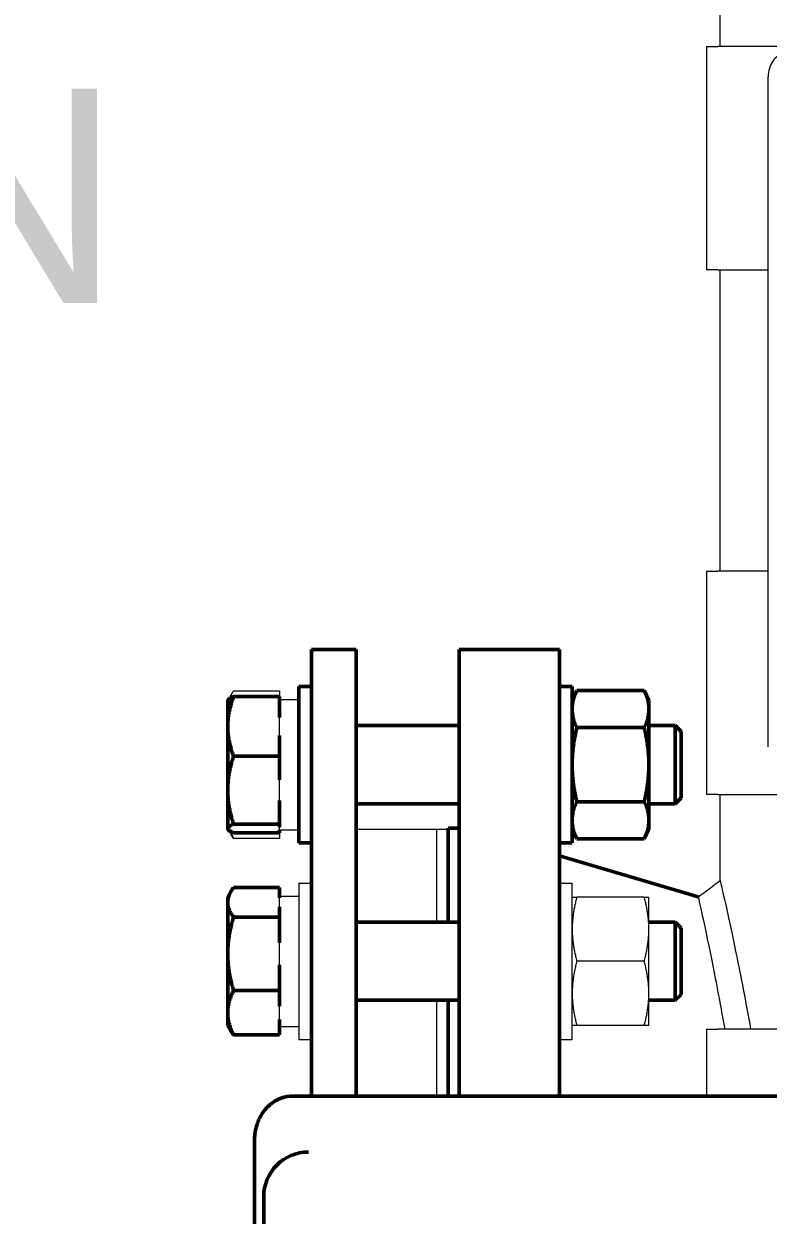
# Model space of a CAD drawing. Header units: inches. Extents: x 20 to 536, y 8 to 344.
# Drawn here: x 381.12 to 389.46, y 102.58 to 115.91 of the extents above; entities that cross this region are included whole.
import ezdxf

# ---------------------------------------------------------------- set-up
doc = ezdxf.new("R2010")
doc.units = ezdxf.units.IN
doc.header["$LTSCALE"] = 16
doc.header["$MEASUREMENT"] = 0
for name, color, linetype, lineweight in [('Dimension (ANSI)', 7, 'Continuous', 25), ('Symbol (ANSI)', 7, 'Continuous', 25), ('Visible (ANSI)', 7, 'Continuous', 50)]:
    doc.layers.add(name, color=color, linetype=linetype, lineweight=lineweight)
doc.styles.add('Standard D-E', font='arial.ttf')
doc.dimstyles.new('in [mm] D-E NeptuneBenson', dxfattribs={"dimscale": 16, "dimtxt": 0.15, "dimasz": 0.098425, "dimexe": 0.125, "dimexo": 0.063, "dimgap": 0.031496, "dimtad": 0, "dimtih": 1, "dimtoh": 1, "dimdec": 4, "dimrnd": 1e-08, "dimzin": 3, "dimdsep": 46, "dimlunit": 5, "dimtxsty": 'Standard D-E', "dimcen": 0.09, "dimdle": 0.393701, "dimclrd": 256, "dimclre": 256, "dimclrt": 256, "dimadec": 1, "dimazin": 1, "dimtfac": 1, "dimtofl": 0, "dimtmove": 0, "dimatfit": 3, "dimfxl": 1, "dimfrac": 1, "dimtolj": 1, "dimtzin": 4, "dimlwd": -1, "dimlwe": -1, "dimarcsym": 0})

# ---------------------------------------------------------------- blocks, each defined once
blk = doc.blocks.new('*D25')
at = {"layer": 'Defpoints', "color": 0, "transparency": 16777216}
for p in [(347.361, 145.551), (416.3, 145.551), (391.098, 47.22)]:
    blk.add_point(p, dxfattribs=at)
at = {"layer": 'Dimension (ANSI)', "transparency": 16777216}
for p, q in [((415.292, 145.551), (345.361, 145.551)), ((347.361, 143.977), (347.361, 111.268)), ((347.361, 48.795), (347.361, 93.901)), ((390.09, 47.22), (345.361, 47.22))]:
    blk.add_line(p, q, dxfattribs=at)
for points in [[(347.098, 143.977), (347.623, 143.977), (347.361, 145.551)], [(347.098, 48.795), (347.623, 48.795), (347.361, 47.22)]]:
    blk.add_solid(points, dxfattribs=at)
at = {"layer": 'Dimension (ANSI)', "transparency": 16777216, "char_height": 2.4, "attachment_point": 5, "style": 'Standard D-E'}
for s, insert in [('\\A1; \\fArial|b0|i0;98{\\H1x;\\S5#16;} in', (347.361, 105.539)), ('\\A1;[2491.0 mm]{\\P\\fArial|b0|i0;SHIPPING HEIGHT\\P\\fArial|b0|i0;REF.}', (347.361, 96.855))]:
    blk.add_mtext(s, dxfattribs=dict(at, insert=insert))

msp = doc.modelspace()

# ---------------------------------------------------------------- linework, layer by layer
at = {"layer": 'Visible (ANSI)', "linetype": 'Continuous', "lineweight": 18}
for p, q in [((388.92314, 115.65734), (388.92314, 127.65994)), ((388.76881, 115.65734), (388.89695, 115.65734)), ((388.76881, 115.65734), (388.76881, 113.15734)), ((389.94584, 115.65734), (388.89695, 115.65734)), ((389.46147, 107.81734), (389.46147, 115.31734)), ((388.89695, 113.15734), (388.76881, 113.15734)), ((388.89695, 113.15734), (389.46147, 113.15734)), ((388.92314, 109.78234), (388.92314, 113.15734)), ((388.76881, 109.78234), (388.89695, 109.78234)), ((388.76881, 109.78234), (388.76881, 107.28234)), ((389.46147, 109.78234), (388.89695, 109.78234)), ((383.98554, 108.44211), (383.47162, 108.44211)), ((383.98554, 108.44211), (383.98554, 108.37954)), ((383.41021, 108.34129), (383.44452, 108.40072)), ((383.98554, 108.34721), (384.20454, 108.34721)), ((383.98554, 107.94636), (383.98554, 108.14664)), ((383.98554, 107.21802), (383.98554, 107.44708)), ((388.89695, 107.28234), (388.76881, 107.28234)), ((388.89695, 107.28234), (389.94584, 107.28234)), ((388.92314, 106.32103), (388.92314, 107.28234)), ((383.41021, 106.89413), (383.44452, 106.8347)), ((383.98554, 106.88821), (383.98554, 106.91816)), ((383.98554, 106.88821), (384.04929, 106.88821)), ((383.98554, 106.85588), (383.98554, 106.79331)), ((384.04929, 106.88821), (384.20454, 106.88821)), ((385.74517, 106.89221), (384.84517, 106.89221)), ((385.74517, 106.89221), (385.74517, 105.85525)), ((385.87517, 106.89221), (385.74517, 106.89221)), ((385.74517, 106.89221), (385.74517, 105.85525)), ((383.98554, 106.79331), (383.47162, 106.79331)), ((384.20454, 106.29275), (384.20454, 104.54275)), ((384.20454, 106.29275), (384.34517, 106.29275)), ((387.12517, 106.29275), (387.26579, 106.29275)), ((387.26579, 104.54275), (387.26579, 106.29275)), ((383.98554, 106.14725), (384.20454, 106.14725)), ((383.98554, 106.02801), (383.98554, 106.12701)), ((388.07293, 106.13675), (387.31766, 106.13675)), ((388.12479, 105.77725), (388.12479, 106.13675)), ((388.12479, 105.05825), (388.12479, 105.77725)), ((383.98554, 105.37673), (383.98554, 105.62461)), ((388.07293, 105.41775), (387.31766, 105.41775)), ((385.74517, 104.98025), (385.74517, 103.90734)), ((385.74517, 104.98025), (385.74517, 103.90734)), ((388.12479, 104.69875), (388.12479, 105.05825)), ((383.98554, 104.76647), (383.98554, 104.91535)), ((383.98554, 104.68825), (384.20454, 104.68825)), ((388.07293, 104.69875), (387.31766, 104.69875)), ((388.76881, 104.65734), (388.89695, 104.65734)), ((388.76881, 104.65734), (388.76881, 103.90734)), ((390.32061, 104.65734), (388.89695, 104.65734)), ((384.20454, 104.54275), (384.34517, 104.54275)), ((387.12517, 104.54275), (387.26579, 104.54275))]:
    msp.add_line(p, q, dxfattribs=at)
at = {"layer": 'Visible (ANSI)'}
for p, q in [((384.34517, 108.90734), (384.34517, 103.90734)), ((384.34517, 108.90734), (384.84517, 108.90734)), ((384.84517, 103.90734), (384.84517, 108.90734)), ((386.00017, 108.90734), (386.00017, 103.90734)), ((387.12517, 108.90734), (386.00017, 108.90734)), ((387.12517, 108.90734), (387.12517, 103.90734)), ((384.20454, 108.49271), (384.20454, 106.74271)), ((384.20454, 108.49271), (384.34517, 108.49271)), ((387.12517, 108.49271), (387.26579, 108.49271)), ((387.26579, 106.74271), (387.26579, 108.49271)), ((387.26579, 108.33671), (387.31766, 108.44794)), ((388.07293, 108.44794), (387.31766, 108.44794)), ((388.12479, 108.33671), (388.07293, 108.44794)), ((383.40742, 108.33646), (383.41021, 108.34129)), ((383.40742, 108.33646), (383.40742, 108.0465)), ((383.98554, 108.37954), (383.47162, 108.37954)), ((383.98554, 108.37954), (383.98554, 108.14664)), ((388.12479, 108.24038), (388.12479, 108.33671)), ((388.12479, 107.61771), (388.12479, 108.24038)), ((383.40742, 108.0465), (383.40742, 107.33255)), ((384.84517, 108.05521), (386.00017, 108.05521)), ((388.07293, 108.03283), (387.31766, 108.03283)), ((388.12479, 108.05521), (388.41939, 108.05521)), ((388.41939, 107.18021), (388.41939, 108.05521)), ((388.48554, 107.98906), (388.41939, 108.05521)), ((383.98554, 107.94636), (383.98554, 107.71346)), ((388.48554, 107.98906), (388.48554, 107.24636)), ((383.98554, 107.71346), (383.47162, 107.71346)), ((383.98554, 107.71346), (383.98554, 107.44708)), ((388.12479, 106.99504), (388.12479, 107.61771)), ((383.40742, 107.33255), (383.40742, 106.90376)), ((383.98554, 107.21802), (383.98554, 106.95164)), ((388.48554, 107.24636), (388.41939, 107.18021)), ((384.84517, 107.18021), (386.00017, 107.18021)), ((388.07293, 107.2026), (387.31766, 107.2026)), ((388.12479, 107.18021), (388.41939, 107.18021)), ((383.98554, 106.95164), (383.47162, 106.95164)), ((383.98554, 106.95164), (383.98554, 106.91816)), ((388.12479, 106.89871), (388.12479, 106.99504)), ((383.40742, 106.90376), (383.40742, 106.89896)), ((383.40742, 106.89896), (383.41021, 106.89413)), ((383.98554, 106.85588), (383.47162, 106.85588)), ((383.98554, 106.88821), (383.98554, 106.85588)), ((385.87517, 106.90734), (385.87517, 105.85525)), ((386.00017, 106.90734), (385.87517, 106.90734)), ((387.26579, 106.89871), (387.31766, 106.78748)), ((388.12479, 106.89871), (388.07293, 106.78748)), ((384.20454, 106.74271), (384.34517, 106.74271)), ((387.12517, 106.74271), (387.26579, 106.74271)), ((388.07293, 106.78748), (387.31766, 106.78748)), ((388.67722, 106.13737), (387.12517, 106.59734)), ((383.40742, 106.1365), (383.44452, 106.20076)), ((383.98554, 106.24215), (383.47162, 106.24215)), ((383.98554, 106.24215), (383.98554, 106.12701)), ((383.40742, 106.1365), (383.40742, 106.07751)), ((383.40742, 106.07751), (383.40742, 105.50067)), ((383.98554, 106.02801), (383.98554, 105.91287)), ((383.98554, 105.91287), (383.47162, 105.91287)), ((383.98554, 105.91287), (383.98554, 105.62461)), ((384.84517, 105.85525), (386.00017, 105.85525)), ((388.12479, 105.85525), (388.41939, 105.85525)), ((388.41939, 104.98025), (388.41939, 105.85525)), ((388.48554, 105.7891), (388.41939, 105.85525)), ((388.48554, 105.7891), (388.48554, 105.0464)), ((383.40742, 105.50067), (383.40742, 104.84091)), ((383.98554, 105.37673), (383.98554, 105.08847)), ((383.98554, 105.08847), (383.47162, 105.08847)), ((383.98554, 105.08847), (383.98554, 104.91535)), ((384.84517, 104.98025), (386.00017, 104.98025)), ((385.87517, 104.98025), (385.87517, 103.90734)), ((388.12479, 104.98025), (388.41939, 104.98025)), ((388.48554, 105.0464), (388.41939, 104.98025)), ((383.40742, 104.84091), (383.40742, 104.699)), ((383.40742, 104.699), (383.44452, 104.63474)), ((383.98554, 104.76647), (383.98554, 104.59335)), ((383.98554, 104.59335), (383.47162, 104.59335)), ((394.38657, 103.90734), (384.13353, 103.90734)), ((383.70675, 86.65734), (383.70675, 103.40734)), ((383.8103, 102.78234), (383.8103, 87.28234))]:
    msp.add_line(p, q, dxfattribs=at)
msp.add_arc((384.3103, 102.78234), 0.5, 90, 180, dxfattribs=at)
at = {"layer": 'Visible (ANSI)', "linetype": 'Continuous', "lineweight": 18}
for centre, major_axis, ratio, start_param, end_param in [((389.63825, 115.31734), (0, 0.25), 0.70710678, 0, 1.57079633), ((384.04929, 107.61771), (4.1372, 0), 0.17632698, 4.71238898, 4.7499235)]:
    msp.add_ellipse(centre, major_axis=major_axis, ratio=ratio, start_param=start_param, end_param=end_param, dxfattribs=at)
for points, weights in [([(383.47162, 108.44211), (383.43777, 108.39559), (383.42206, 108.35388)], [1.01001874936, 1.02721658286, 1.02385469408]), ([(383.43884, 106.87089), (383.45218, 106.83347), (383.47162, 106.79331)], [1.02294437303, 1.01982143166, 1.01001874936]), ([(383.47162, 106.79331), (383.45612, 106.81461), (383.44452, 106.8347)], [1.01001874936, 1.01781913732, 1.0213898973]), ([(387.26579, 106.13675), (387.26579, 106.13675), (387.31766, 106.13675)], [1, 1.0379548493, 1]), ([(387.31766, 106.13675), (387.26579, 105.94409), (387.26579, 105.77725)], [1, 1.0379548493, 1]), ([(388.12479, 105.77725), (388.12479, 105.94409), (388.07293, 106.13675)], [1, 1.0379548493, 1]), ([(388.07293, 106.13675), (388.12479, 106.13675), (388.12479, 106.13675)], [1, 1.0379548493, 1]), ([(387.26579, 105.77725), (387.26579, 105.6104), (387.31766, 105.41775)], [1, 1.0379548493, 1]), ([(388.07293, 105.41775), (388.12479, 105.6104), (388.12479, 105.77725)], [1, 1.0379548493, 1]), ([(387.31766, 105.41775), (387.26579, 105.22509), (387.26579, 105.05825)], [1, 1.0379548493, 1]), ([(388.12479, 105.05825), (388.12479, 105.22509), (388.07293, 105.41775)], [1, 1.0379548493, 1]), ([(387.26579, 105.05825), (387.26579, 104.8914), (387.31766, 104.69875)], [1, 1.0379548493, 1]), ([(388.07293, 104.69875), (388.12479, 104.8914), (388.12479, 105.05825)], [1, 1.0379548493, 1]), ([(387.31766, 104.69875), (387.26579, 104.69875), (387.26579, 104.69875)], [1, 1.0379548493, 1]), ([(388.12479, 104.69875), (388.12479, 104.69875), (388.07293, 104.69875)], [1, 1.0379548493, 1])]:
    msp.add_rational_spline(points, weights, degree=2, dxfattribs=at)
at = {"layer": 'Visible (ANSI)'}
for points, weights in [([(387.31766, 108.44794), (387.26579, 108.33671), (387.26579, 108.24038)], [1, 1.0379548493, 1]), ([(388.12479, 108.24038), (388.12479, 108.33671), (388.07293, 108.44794)], [1, 1.0379548493, 1]), ([(383.47162, 108.37954), (383.40742, 108.20106), (383.40742, 108.0465)], [1.01001874936, 1.04314139574, 1]), ([(383.41021, 108.34129), (383.42049, 108.35911), (383.47162, 108.37954)], [1.01469860719, 1.03622071474, 1.01001874936]), ([(387.26579, 108.24038), (387.26579, 108.14406), (387.31766, 108.03283)], [1, 1.0379548493, 1]), ([(388.07293, 108.03283), (388.12479, 108.14406), (388.12479, 108.24038)], [1, 1.0379548493, 1]), ([(383.40742, 108.0465), (383.40742, 107.89194), (383.47162, 107.71346)], [1, 1.04314139574, 1.01001874936]), ([(387.31766, 108.03283), (387.26579, 107.81037), (387.26579, 107.61771)], [1, 1.0379548493, 1]), ([(388.12479, 107.61771), (388.12479, 107.81037), (388.07293, 108.03283)], [1, 1.0379548493, 1]), ([(383.47162, 107.71346), (383.40742, 107.50933), (383.40742, 107.33255)], [1.01001874936, 1.04314139574, 1]), ([(387.26579, 107.61771), (387.26579, 107.42506), (387.31766, 107.2026)], [1, 1.0379548493, 1]), ([(388.07293, 107.2026), (388.12479, 107.42506), (388.12479, 107.61771)], [1, 1.0379548493, 1]), ([(383.40742, 107.33255), (383.40742, 107.15577), (383.47162, 106.95164)], [1, 1.04314139574, 1.01001874936]), ([(387.31766, 107.2026), (387.26579, 107.09137), (387.26579, 106.99504)], [1, 1.0379548493, 1]), ([(388.12479, 106.99504), (388.12479, 107.09137), (388.07293, 107.2026)], [1, 1.0379548493, 1]), ([(383.47162, 106.95164), (383.40742, 106.92598), (383.40742, 106.90376)], [1.01001874936, 1.04314139574, 1]), ([(387.26579, 106.99504), (387.26579, 106.89871), (387.31766, 106.78748)], [1, 1.0379548493, 1]), ([(388.07293, 106.78748), (388.12479, 106.89871), (388.12479, 106.99504)], [1, 1.0379548493, 1]), ([(383.40742, 106.90376), (383.40742, 106.88154), (383.47162, 106.85588)], [1, 1.04314139574, 1.01001874936]), ([(383.47162, 106.24215), (383.40742, 106.15392), (383.40742, 106.07751)], [1.01001874936, 1.04314139574, 1]), ([(383.40742, 106.07751), (383.40742, 106.0011), (383.47162, 105.91287)], [1, 1.04314139574, 1.01001874936]), ([(383.47162, 105.91287), (383.40742, 105.69198), (383.40742, 105.50067)], [1.01001874936, 1.04314139574, 1]), ([(383.40742, 105.50067), (383.40742, 105.30937), (383.47162, 105.08847)], [1, 1.04314139574, 1.01001874936]), ([(383.47162, 105.08847), (383.40742, 104.95581), (383.40742, 104.84091)], [1.01001874936, 1.04314139574, 1]), ([(383.40742, 104.84091), (383.40742, 104.72602), (383.47162, 104.59335)], [1, 1.04314139574, 1.01001874936]), ([(383.47162, 104.59335), (383.45612, 104.61465), (383.44452, 104.63474)], [1.01001874936, 1.01781913732, 1.0213898973])]:
    msp.add_rational_spline(points, weights, degree=2, dxfattribs=at)
at = {"layer": 'Visible (ANSI)', "linetype": 'Continuous', "lineweight": 18}
for points, knots in [([(388.67722, 106.13737), (388.67722, 106.13737), (388.68687, 106.09483), (388.72595, 105.91737), (388.75537, 105.7825), (388.8289, 105.42815), (388.87301, 105.20838), (388.9379, 104.86073), (388.95608, 104.7609), (388.97441, 104.65726)], [127.10962538, 127.10962538, 127.10962538, 127.10962538, 130.30015511, 130.30015511, 133.49068484, 133.49068484, 136.68121456, 136.68121456, 137.88402582, 137.88402582, 137.88402582, 137.88402582]), ([(388.92314, 106.32103), (388.92314, 106.32103), (388.93341, 106.27724), (388.97499, 106.09464), (389.00628, 105.95589), (389.08448, 105.59146), (389.13139, 105.36547), (389.20863, 104.96536), (389.23667, 104.81494), (389.2648, 104.65725)], [130.53747323, 130.53747323, 130.53747323, 130.53747323, 133.81453267, 133.81453267, 137.09159211, 137.09159211, 140.36865156, 140.36865156, 142.14348556, 142.14348556, 142.14348556, 142.14348556])]:
    msp.add_open_spline(points, degree=3, knots=knots, dxfattribs=at)
msp.add_open_spline([(388.67722, 106.13737), (388.75919, 106.19859), (388.84118, 106.25981), (388.92314, 106.32103)], degree=3, dxfattribs=at)
at = {"layer": 'Visible (ANSI)'}
msp.add_open_spline([(383.70675, 103.40734), (383.70675, 103.45203), (383.71168, 103.49673), (383.73182, 103.58442), (383.74703, 103.62745), (383.78925, 103.70961), (383.81629, 103.74885), (383.88463, 103.81907), (383.9262, 103.85007), (384.01467, 103.89072), (384.05945, 103.90283), (384.11475, 103.90699), (384.12414, 103.90734), (384.13353, 103.90734)], degree=3, knots=[3.14159265, 3.14159265, 3.14159265, 3.14159265, 3.45575192, 3.45575192, 3.76991118, 3.76991118, 4.08407045, 4.08407045, 4.39822972, 4.39822972, 4.6592944, 4.6592944, 4.71238898, 4.71238898, 4.71238898, 4.71238898], dxfattribs=at)

# ---------------------------------------------------------------- texts
at = {"layer": 'Symbol (ANSI)', "insert": (382.2155, 122.74197), "char_height": 2.4000001, "width": 22.5439042, "attachment_point": 3, "line_spacing_factor": 0.944221, "style": 'Standard D-E'}
msp.add_mtext('\\fArial|b0|i0;12in [DN300]\\P\\fArial|b0|i0;EFFLUENT\\P\\fArial|b0|i0;CONNECTION', dxfattribs=at)

# ---------------------------------------------------------------- dimensions: what is measured, and where the dimension line sits
at = {"layer": 'Dimension (ANSI)'}
dim = msp.add_linear_dim(base=(347.360943, 145.551486), p1=(391.098288, 47.219842), p2=(416.300169, 145.551486), angle=90, text=' \\fArial|b0|i0;<> in\\X[2491.0 mm]{\\P\\fArial|b0|i0;SHIPPING HEIGHT\\P\\fArial|b0|i0;REF.}', dimstyle='in [mm] D-E NeptuneBenson', override={"dimgap": 0.031496, "dimdec": 4, "dimpost": '', "dimtol": 0, "dimlim": 0, "dimtp": 0, "dimtm": 0, "dimtdec": 2, "dimatfit": 1}, dxfattribs=at)
dim.commit()
dim.dimension.update_dxf_attribs({"geometry": '*D25', "text_midpoint": (347.360943, 102.584632), "dimtype": 160})

doc.saveas('drawing.dxf')
